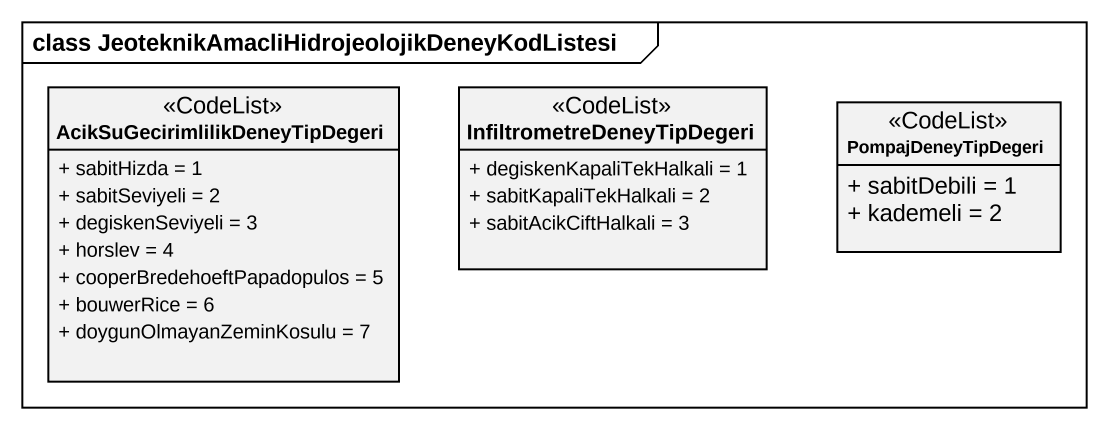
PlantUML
@startuml
mainframe class JeoteknikAmacliHidrojeolojikDeneyKodListesi
hide circle
hide empty members
skinparam classAttributeIconSize 0
class "AcikSuGecirimlilikDeneyTipDegeri" as AcikSuGecirimlilikDeneyTipDe <<CodeList>> {
  + sabitHizda = 1
  + sabitSeviyeli = 2
  + degiskenSeviyeli = 3
  + horslev = 4
  + cooperBredehoeftPapadopulos = 5
  + bouwerRice = 6
  + doygunOlmayanZeminKosulu = 7
}
class InfiltrometreDeneyTipDegeri <<CodeList>> {
  + degiskenKapaliTekHalkali = 1
  + sabitKapaliTekHalkali = 2
  + sabitAcikCiftHalkali = 3
}
class PompajDeneyTipDegeri <<CodeList>> {
  + sabitDebili = 1
  + kademeli = 2
}
@enduml
